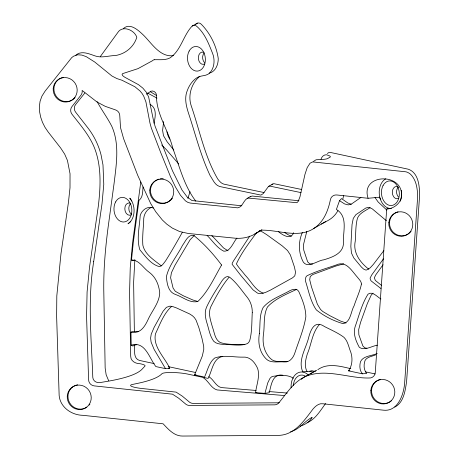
<?xml version="1.0" encoding="UTF-8"?>
<svg xmlns="http://www.w3.org/2000/svg" width="459" height="459" viewBox="0 0 459 459"><rect width="100%" height="100%" fill="white"/><g stroke="black" fill="none" stroke-linecap="round" stroke-linejoin="round"><path stroke-width="0.69" d="M400.294 201.174A15.434 11.136 84.7 0 0 401.269 197.663L401.556 193.514A15.434 11.136 84.7 0 0 401.229 190.387M388.607 208.248L386.702 209.052L375.267 372.553A6.174 5.944 60.7 0 1 368.858 378.009C347.715 378.365 324.633 367.648 304.271 377.023C293.008 382.72 286.496 393.713 278.653 403.048A6.174 5.944 60.7 0 1 274.505 404.849L189.521 405.435A6.174 5.944 60.7 0 1 185.115 403.576L178.643 398.188L172.469 394.172L94.164 385.887A6.174 5.944 60.7 0 1 88.593 379.8L86.573 316.492L87.09 291.993L89.568 266.811L98.369 205.816C100.573 186.675 101.646 166.542 94.594 148.223C89.539 135.416 80.354 125.003 72.017 114.262A6.174 5.944 60.7 0 1 71.937 106.631L80.945 95.168A6.174 5.944 60.7 0 0 82.127 90.423L96.964 101.973L105.289 106.368L115.048 109.741A6.174 5.944 60.7 0 1 119.805 116.179L120.505 127.573L123.62 138.744L137.677 175.235L150.678 203.509L155.733 211.742L162.325 219.964L166.732 224.107L172.366 228.112L179.578 231.52L188.242 233.476L235.863 238.273C244.039 238.789 252.381 236.563 258.807 231.382A6.174 5.944 60.7 0 1 262.99 230.16C279.726 230.24 299.073 238.577 314.369 228.134C323.853 221.611 328.254 210.411 330.434 199.527A6.174 5.944 60.7 0 1 336.717 194.966L368.084 198.282L379.782 197.204M386.702 209.052C394.161 208.725 401.596 202.752 401.55 194.914M143.047 186.974C142.542 191.61 143.151 197.244 138.945 200.422L133.322 242.232L131.492 260.012L133.064 260.477L134.877 259.995M134.848 259.88L133.621 282.388L134.367 331.645M140.798 181.982L132.622 242.627L130.247 267.752L129.564 292.349L130.689 356.155C130.557 361.233 135.824 363.815 140.293 363.752A15.434 2.364 4 0 1 144.958 366.104L142.06 369.191A233.935 35.791 4 0 1 106.207 381.544L100.51 382.496A15.434 2.364 4 0 1 100.085 382.565C96.797 383.225 92.896 380.999 92.793 377.441C91.473 339.901 87.629 302.154 93.223 264.751L102.018 203.762L103.774 184.369L102.988 164.907L101.043 154.838A71.61 68.925 60.7 0 0 87.514 127.401L75.672 112.214A6.174 5.944 60.7 0 1 75.586 104.577L84.829 92.988M163.668 121.526L162.595 130.39L163.496 135.709L167.156 141.82L173.812 150.013M154.035 123.264C155.297 116.804 157.23 108.221 150.087 104.365M401.459 196.303C403.857 172.217 359.862 173.278 368.084 198.282M282.928 375.238C272.342 373.156 271.16 385.514 269.261 392.657L264.929 393.38L255.548 392.6C256.524 384.74 260.178 376.323 257.642 368.462C254.86 362.398 250.155 356.408 242.742 357.142C233.453 357.28 223.556 354.698 214.651 358.06C208.73 362.776 207.491 371.073 204.261 377.556L208.065 378.423C212.196 371.182 212.792 358.123 222.81 356.419M342.89 198.781L343.636 195.517M264.929 393.38L267.706 383.018L269.817 378.658A9.708 7.005 84.7 0 1 272.405 376.432C279.152 375.376 287.432 374.205 293.439 378.262M190.037 191.719L187.869 198.437M302.343 232.449C298.189 242.117 298.339 252.909 303.388 262.215C308.081 268.59 317.926 260.316 323.595 259.863C333.154 257.057 344.887 252.909 343.361 240.591C343.435 229.856 347.675 216.287 336.407 209.419L339.522 200.669L341.496 198.598L347.744 202.935L351.284 204.347M306.796 231.399L303.525 244.504L303.726 250.023L307.645 261.825L309.75 263.85L312.596 264.063M204.261 377.556L203.383 376.805L194.582 374.911L202.316 356.023L203.779 349.425L203.693 346.287L201.989 338.421L198.804 327.451L196.027 320.084L194.421 317.651L192.367 315.7L189.636 313.95L176.514 307.943L172.825 306.606L169.916 306.136L166.41 307.341L163.077 311.248L154.126 327.353L151.223 334.198L150.604 338.128L151.103 342.127L154.098 349.356L165.481 368.646L169.738 368.256C164.729 357.326 152.669 346.849 155.481 333.802C159.956 324.329 163.783 313.331 171.769 306.268M320.996 159.221C321.92 156.026 325.282 153.426 328.512 155.469A15.434 2.364 4 0 1 329.935 157.253L327.686 158.516A15.434 2.364 4 0 1 321.346 159.48L316.044 159.784L313.503 161.407M337.887 210.721C335.15 215.736 330.572 219.712 325.265 221.835M182.343 232.271C176.967 241.893 171.488 251.475 165.63 260.815C163.857 262.961 162.383 265.956 159.422 266.622C151.126 264.545 145.13 256.128 139.852 249.759C136.38 238.823 139.576 226.826 140.173 215.615C141.682 210.165 147.655 205.534 153.375 208.013M293.697 232.707C290.817 240.373 282.371 235.031 278.303 231.479M236.947 238.101C233.097 242.3 230.716 251.526 223.82 251.205C216.855 247.82 212.551 240.78 207.135 235.467M375.623 354.876C371.801 356.563 365.186 357.091 364.521 362.271C363.648 366.144 364.027 370.287 366.684 373.425L362.432 373.821L348.513 370.826C352.357 365.662 352.776 358.376 350.842 352.374C348.742 347.337 347.997 341.341 343.986 337.348C338.025 332.884 331.146 329.958 324.553 326.579C315.103 320.055 311.145 328.604 308.884 336.699C306.382 347.985 297.552 360.172 302.779 371.836L312.327 370.992M249.725 236.156L233.511 260.907L232.237 263.173L232.145 264.327L240.918 275.578L253.07 289.887L257.499 293.094L258.945 293.525L262.072 293.49L265.807 292.314L270.523 290.065L292.653 277.764L294.787 275.83L295.556 272.216L294.403 266.914L290.34 254.883L287.529 250.539L282.182 245.84L266.851 234.767L262.525 232.024L259.674 230.802M325.569 403.547C320.313 410.644 315.551 419.119 307.111 422.768M100.269 56.635L117.573 32.841C122.306 24.723 134.498 29.996 136.805 37.294C133.85 46.956 125.485 53.852 115.57 55.522C108.806 55.573 101.628 58.287 95.013 55.889C88.994 53.841 81.432 50.289 75.821 55.206M383.058 264.745L375.778 274.843L374.355 277.735L375.313 280.42L381.423 285.343M383.816 250.677L373.339 264.401L370.235 267.798L366.672 269.972L365.639 269.99L363.58 269.054L361.313 266.949L353.786 257.929L351.439 253.018L350.842 246.414L352.036 224.571L353.264 218.404L355.874 214.674L365.834 208.025L367.871 207.497L369.925 207.755L372.272 208.879L386.335 220.676M383.523 258.801L371.796 274.821L370.103 278.074L370.361 279.697L371.199 280.971L380.97 288.568M228.972 277.351C221.571 286.187 216.005 296.548 210.796 306.796C207.829 313.468 210.698 320.669 212.477 327.221C214.451 332.385 214.846 339.517 220.205 342.506C228.077 345.105 236.643 344.279 244.825 344.571M256.524 232.736C249.335 242.553 241.348 252.932 236.402 263.936C238.881 267.981 242.295 271.418 245.175 275.188C251.033 281.097 255.026 290.099 263.202 293.129M271.831 184.885L272.944 183.927L274.012 183.709L301.752 189.515M272.944 183.927L268.521 186.406L263.105 193.709L260.884 195.098L219.677 186.509C214.703 185.057 212.833 179.452 210.13 175.613C201.289 156.915 196.091 136.799 189.808 117.16C187.002 108.668 183.675 99.339 187.295 90.543A31 22.365 84.7 0 1 196.567 78.001C199.923 75.419 204.312 76.24 207.881 74.347A15.44 11.142 84.7 0 0 212.626 53.514C208.77 43.903 205.035 33.736 197.118 26.651A6.174 4.452 84.7 0 0 191.323 26.961C183.015 36.45 180.628 50.932 169.807 58.018C165.108 60.347 159.789 59.555 154.752 59.722M199.831 76.314C191.414 83.217 187.714 95.392 191.208 105.759C199.648 130.236 204.611 156.433 217.738 178.993C219.385 181.076 221.181 183.474 223.894 184.145L264.051 192.55M319.275 324.685C312.177 332.603 311.431 344.422 307.323 353.935C305.671 359.546 303.967 365.966 307.037 371.44M130.362 221.829L127.998 223.803A15.434 11.136 84.7 0 0 129.788 198.15L131.819 201.042M373.047 293.169L371.245 295.034L367.412 303.393L360.573 322.35L358.68 329.602L358.846 334.731L362.845 345.914L364.853 347.888L366.925 348.238M327.359 153.478L328.845 152.537L330.503 152.463L408.16 169.182C418.792 172.664 419.658 186.784 419.56 196.222L406.605 381.446C405.251 390.42 403.886 402.428 394.792 407.104M123.373 28.607C129.88 22.302 138.411 30.374 143.145 34.832C151.625 42.98 160.071 57.8 173.737 55.562M310.714 373.827L315.39 370.843L305.31 376.495M301.282 379.335L302.194 378.629M360.906 197.445L351.617 203.899L348.243 204.909L344.6 203.934L339.522 200.669M250.132 196.831L252.077 196.033L298.993 200.755M194.335 235.438L190.146 239.713L174.999 265.268L171.396 272.795L170.61 277.752L173.083 288.057L175.281 291.287L183.359 295.803L192.855 299.985L197.766 301.465M247.189 198.391C243.39 200.692 242.472 207.095 237.762 207.847L190.215 203.062L187.851 202.385L185.447 200.847L180.536 195.379L175.516 187.065L170.455 176.566L160.495 152.044L151.367 128.141L149.978 123.127L145.916 101.892L143.667 96.051L142.043 93.418L140.029 90.991L134.877 86.74L121.962 80.233L116.936 78.598L111.927 75.999L94.738 62.022L86.212 56.641L81.868 55.08L77.628 54.787L73.606 56.187L71.702 57.627L45.011 91.261L41.907 96.183L40.071 101.29L39.359 106.534L39.606 111.83L40.667 117.108L42.452 122.272L44.959 127.263L48.201 132.026L60.657 147.999L64.673 154.126L67.444 160.472L70.038 173.737L70.009 187.725L68.431 202.499L60.961 253.856L56.813 295.906L56.629 316.486L59.085 393.392C58.827 406.238 70.829 415.131 82.913 415.32L163.14 423.806C168.447 429.4 174.288 436.239 182.728 436.05L278.068 435.396C294.471 435.31 304.231 420.564 313.113 408.889C315.585 406.083 318.919 403.048 322.981 403.777L383.621 410.191C398.114 411.763 403.949 393.983 404.677 382.531L417.627 197.307C417.61 189.326 416.548 180.404 410.713 174.431A11.142 10.723 60.7 0 0 405.997 171.821L312.699 161.912L310.049 163.197L307.203 167.604L304.983 174.3L299.956 196.888L298.161 201.415L296.881 202.723L248.428 198.081L247.189 198.391L250.746 196.383M302.653 378.279L304.816 376.799M261.894 229.701L257.367 232.679L254.871 233.717M315.505 371.096L316.664 370.384M317.829 369.679C327.571 362.685 340.125 366.184 350.785 368.692M370.092 207.634C365.725 210.67 359.77 212.815 357.521 218.008C355.398 225.547 355.926 233.516 355.243 241.256C352.787 252.743 360.292 262.68 368.875 269.284M146.381 94.204L150.942 91.238C153.622 90.113 156.708 92.798 156.456 95.592C156.295 114.331 168.464 130.224 172.722 148.022C179.394 166.049 183.933 185.614 195.775 201.122M192.183 26.065L197.393 23.145M268.521 186.406L269.794 186.084L301.006 192.614M292.853 430.949C300.438 428.132 305.023 420.834 312.097 417.351L312.103 417.633C309.492 421.953 304.896 424.827 300.106 426.17M313.399 228.611L325.821 221.565L321.392 224.044M290.558 431.816L292.28 431.162M296.543 289.405C286.433 294.276 275.113 298.579 267.436 307.031C263.3 315.052 264.7 324.611 263.604 333.309C262.152 342.397 263.655 351.663 270.334 358.427C274.66 363.029 281.912 360.998 287.535 361.531M151.562 207.261C146.249 209.562 143.306 215.179 143.69 220.905C143.294 228.995 142.244 237.108 142.852 245.209C144.855 254.607 154.39 260.236 161.333 265.87M136.765 344.675L134.148 345.231L132.915 346.04L131.199 345.197L130.97 332.161L132.662 331.564L138.17 331.679M377.258 353.436C371.939 356.029 363.218 355.662 360.447 361.755C359.449 365.875 359.495 370.43 362.432 373.821M377.39 345.191C371.756 345.977 364.618 351.152 359.294 347.285C355.977 341.175 352.908 333.825 355.088 326.814C359.001 315.838 361.755 304.036 368.038 294.156C372.519 290.782 377.241 297.025 380.907 298.952M343.734 263.822L335.787 266.071L312.682 274.562L310.227 276.536L309.699 279.783L311.495 286.955L317.387 304.225L320.566 309.492L322.797 311.512L329.757 315.66L340.182 320.916L346.052 322.998M255.548 392.6L256.788 392.393M194.582 374.911L195.999 374.779M348.513 370.826L349.93 370.694M131.199 345.197C145.4 340.79 149.227 358.341 155.876 366.58L165.481 368.646M131.492 260.012C139.083 259.76 143.374 268.245 148.986 272.124C155.773 277.029 158.877 284.769 159.743 292.859C159.342 302.854 151.831 310.978 147.947 319.843C144.505 327.141 140.121 333.997 130.97 332.161M241.841 205.798L191.988 200.549L187.324 197.175L182.005 190.015L172.429 170.679L155.027 126.087L153.627 121.078L148.618 96.901L146.214 92.133L142.852 88.117L138.543 84.703L124.693 77.187L122.696 75.689L122.048 74.415L122.61 73.635L138.016 68.632L152.813 60.536A15.067 2.995 16.7 0 1 154.712 59.704M256.093 390.471L221.318 387.574C215.73 386.283 213.676 379.484 208.868 376.724M268.871 391.538L287.323 393.07M284.528 395.56L217.101 389.943C210.773 388.165 208.311 380.299 202.539 377.281L187.783 374.102A15.434 2.364 4 0 0 171.385 372.496A15.434 2.364 4 0 0 161.757 373.936L161.264 374.383A210.365 32.182 4 0 1 137.952 383.299L131.813 384.602A15.434 2.364 4 0 0 142.33 388.549L176.118 392.124L182.298 396.14L188.764 401.522A6.174 5.944 60.7 0 0 193.17 403.386L278.154 402.801A6.174 5.944 60.7 0 0 279.313 402.675M365.398 371.842L375.146 373.936M154.201 363.603L139.484 360.43C133.127 358.588 134.78 350.056 134.602 345.271M168.218 366.615L195.545 372.501M168.367 367.957L169.738 368.256M156.972 98.106L147.54 93.034M228.077 250.815L223.562 247.975L211.846 235.576M291.385 236.219L288.229 234.819L284.241 232.277M156.508 95.478L150.248 91.674M161.694 144.987L166.278 149.571L178.706 163.961M386.828 210.09L378.124 201.949L375.014 197.588M380.677 199.349L379.26 197.181M169.836 139.186L168.298 136.541L166.915 131.836M97.073 101.559C101.651 110.062 107.521 117.831 111.864 126.472C119.73 144.304 116.339 164.431 114.119 183.107L108.1 227.377C105.381 248.135 103.527 269.06 103.774 290.013L105.157 368.026L106.149 374.762L108.657 380.712M86.826 407.162A12.347 11.882 60.7 0 1 69.613 402.761A12.347 11.882 60.7 0 1 74.708 385.732M75.282 385.491A12.347 11.882 60.7 0 1 77.68 384.82M89.895 404.092A12.347 11.882 60.7 0 1 89.138 405.085M170.341 200.445A12.347 11.882 60.7 0 1 152.468 197.353A12.347 11.882 60.7 0 1 157.23 179.773M157.798 179.526A12.347 11.882 60.7 0 1 158.986 179.125M160.202 178.861A12.347 11.882 60.7 0 1 163.329 178.775M172.418 198.127A12.347 11.882 60.7 0 1 170.8 200.032M391.401 400.799A12.347 11.882 60.7 0 1 372.892 396.576A12.347 11.882 60.7 0 1 380.66 379.323M75.092 97.56A12.347 11.882 60.7 0 1 55.568 95.237A12.347 11.882 60.7 0 1 63.635 77.296M411.092 231.296A12.347 11.882 60.7 0 1 391.682 230.286A12.347 11.882 60.7 0 1 398.022 211.788M195.54 24.597A6.174 4.452 84.7 0 1 201.329 24.281C210.308 33.432 216.482 45.911 218.254 58.58A15.583 11.245 84.7 0 1 209.39 73.113M131.148 214.846A6.174 4.452 84.7 0 1 124.819 208.943A6.174 4.452 84.7 0 1 130.849 203.469M131.699 214.364A6.174 4.452 84.7 0 1 130.413 203.75M293.341 385.462A12.347 8.91 84.7 0 1 305.373 376.122M291.115 387.826A15.434 11.136 84.7 0 1 296.468 373.735A15.434 11.136 84.7 0 1 308.322 374.98M204.68 63.962A6.174 4.452 84.7 0 1 198.408 58.861A6.174 4.452 84.7 0 1 203.245 52.125M204.484 62.608A6.174 4.452 84.7 0 1 204.232 52.837M398.63 198.374A6.174 4.452 84.7 0 1 392.302 192.47A6.174 4.452 84.7 0 1 398.332 186.997M391.389 208.615A15.434 11.136 84.7 0 1 379.576 196.24A15.434 11.136 84.7 0 1 385.761 178.832M398.435 197.026A6.174 4.452 84.7 0 1 398.183 187.249M93.67 261.458A15.434 2.364 4 0 1 93.252 261.418M309.762 371.377A15.434 11.136 84.7 0 1 314.926 371.451M252.272 312.51C251.698 321.799 252.157 331.369 249.771 340.423A7.74 5.583 84.7 0 1 247.217 343.665C240.367 346.344 232.707 344.416 225.547 344.589C221.548 344.158 216.786 344.365 213.733 341.278C209.602 335.741 208.839 328.518 206.659 322.115C205.288 317.272 204.398 311.971 206.539 307.191C210.905 297.885 216.533 289.21 222.145 280.615C223.757 278.435 226.453 275.348 229.46 277.07C236.689 282.675 241.727 290.593 247.487 297.604C250.734 301.879 252.41 307.146 252.272 312.51M259.346 333.699C257.895 342.793 259.398 352.059 266.077 358.823C270.598 363.545 278.125 361.331 283.943 361.927C289.956 362.656 293.576 357.349 295.08 352.282C298.935 340.567 303.921 329.051 305.843 316.813C305.826 307.92 302.234 299.308 298.666 291.299C296.824 288.08 292.641 289.296 289.996 290.616C280.897 295.797 270.144 299.302 263.179 307.421C259.042 315.448 260.442 325.006 259.346 333.699M221.599 265.015C214.405 277.385 208.26 291.488 197.863 301.454C189.974 303.519 182.705 296.875 175.516 294.5C168.063 292.027 167.122 283.616 166.342 276.989C168.826 265.336 177.22 255.887 182.475 245.387C185.316 241.813 188.179 233.614 194.134 235.731C204.421 244.045 213.751 254.51 221.599 265.015M361.44 284.058C359.908 291.551 356.402 298.534 354.09 305.803C350.808 311.3 350.802 322.373 343.028 323.647C333.475 320.881 324.071 316.142 316.308 309.882C310.502 301.443 308.655 290.874 305.539 281.235C305.464 279.411 305.275 276.966 306.985 275.784C316.354 271.171 326.544 268.366 336.39 264.918C346.138 260.247 351.978 271.206 357.389 277.179C358.944 279.279 361.353 281.235 361.44 284.058M67.261 396.054A12.347 11.882 60.7 0 0 84.473 408.493A12.347 11.882 60.7 0 0 85.948 387.407A12.347 11.882 60.7 0 0 67.261 396.054M149.783 190.089A12.347 11.882 60.7 0 0 166.996 202.528A12.347 11.882 60.7 0 0 168.47 181.448A12.347 11.882 60.7 0 0 149.783 190.089M370.849 390.437A12.347 11.882 60.7 0 0 388.062 402.882A12.347 11.882 60.7 0 0 389.536 381.796A12.347 11.882 60.7 0 0 370.849 390.437M53.215 88.524A12.347 11.882 60.7 0 0 70.428 100.969A12.347 11.882 60.7 0 0 71.902 79.883A12.347 11.882 60.7 0 0 53.215 88.524M388.819 222.753A12.347 11.882 60.7 0 0 406.031 235.192A12.347 11.882 60.7 0 0 407.506 214.106A12.347 11.882 60.7 0 0 388.819 222.753M115.616 201.943A12.347 8.91 84.7 0 0 122.054 221.863A12.347 8.91 84.7 0 0 131.039 205.265A12.347 8.91 84.7 0 0 115.616 201.943M189.148 51.058A12.347 8.91 84.7 0 0 195.586 70.973A12.347 8.91 84.7 0 0 204.571 54.374A12.347 8.91 84.7 0 0 189.148 51.058M383.099 185.47A12.347 8.91 84.7 0 0 389.536 205.391A12.347 8.91 84.7 0 0 398.521 188.792A12.347 8.91 84.7 0 0 383.099 185.47"/></g></svg>
